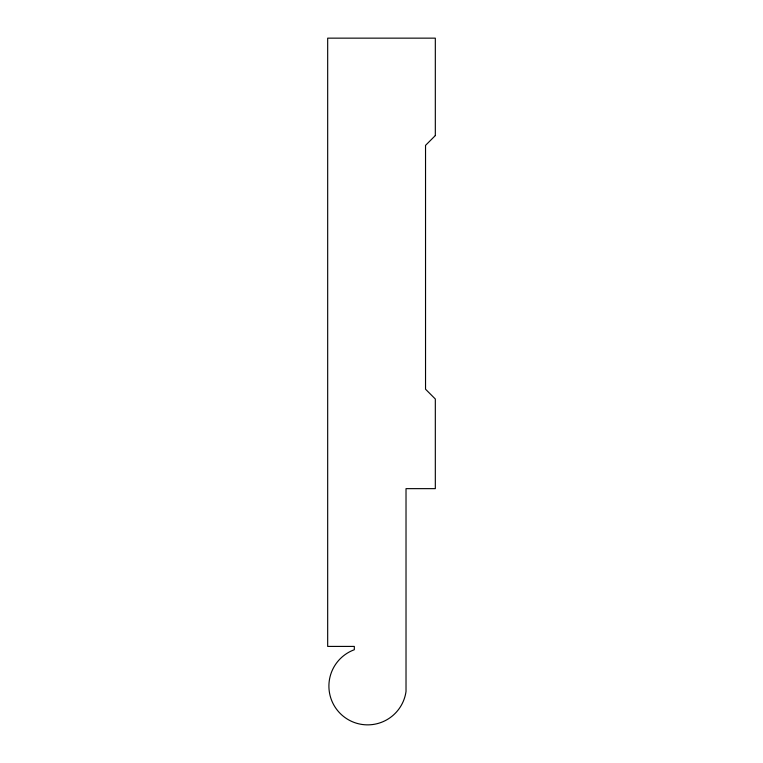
<?xml version="1.0" encoding="UTF-8"?>
<svg xmlns="http://www.w3.org/2000/svg" width="763" height="763" viewBox="0 0 763 763"><rect width="100%" height="100%" fill="white"/><g stroke="black" fill="none" stroke-linecap="round" stroke-linejoin="round"><path stroke-width="1.14" d="M435.32 135.576L425.535 145.371L425.535 389.206L435.32 399.001L435.32 488.644L406.021 488.644L406.021 691.469A38.741 38.741 0 0 1 368.605 724.85A38.741 38.741 0 0 1 329.587 693.348A38.741 38.741 0 0 1 354.328 649.733L354.328 646.414L327.68 646.414L327.68 38.15L435.32 38.15L435.32 135.576"/></g></svg>
